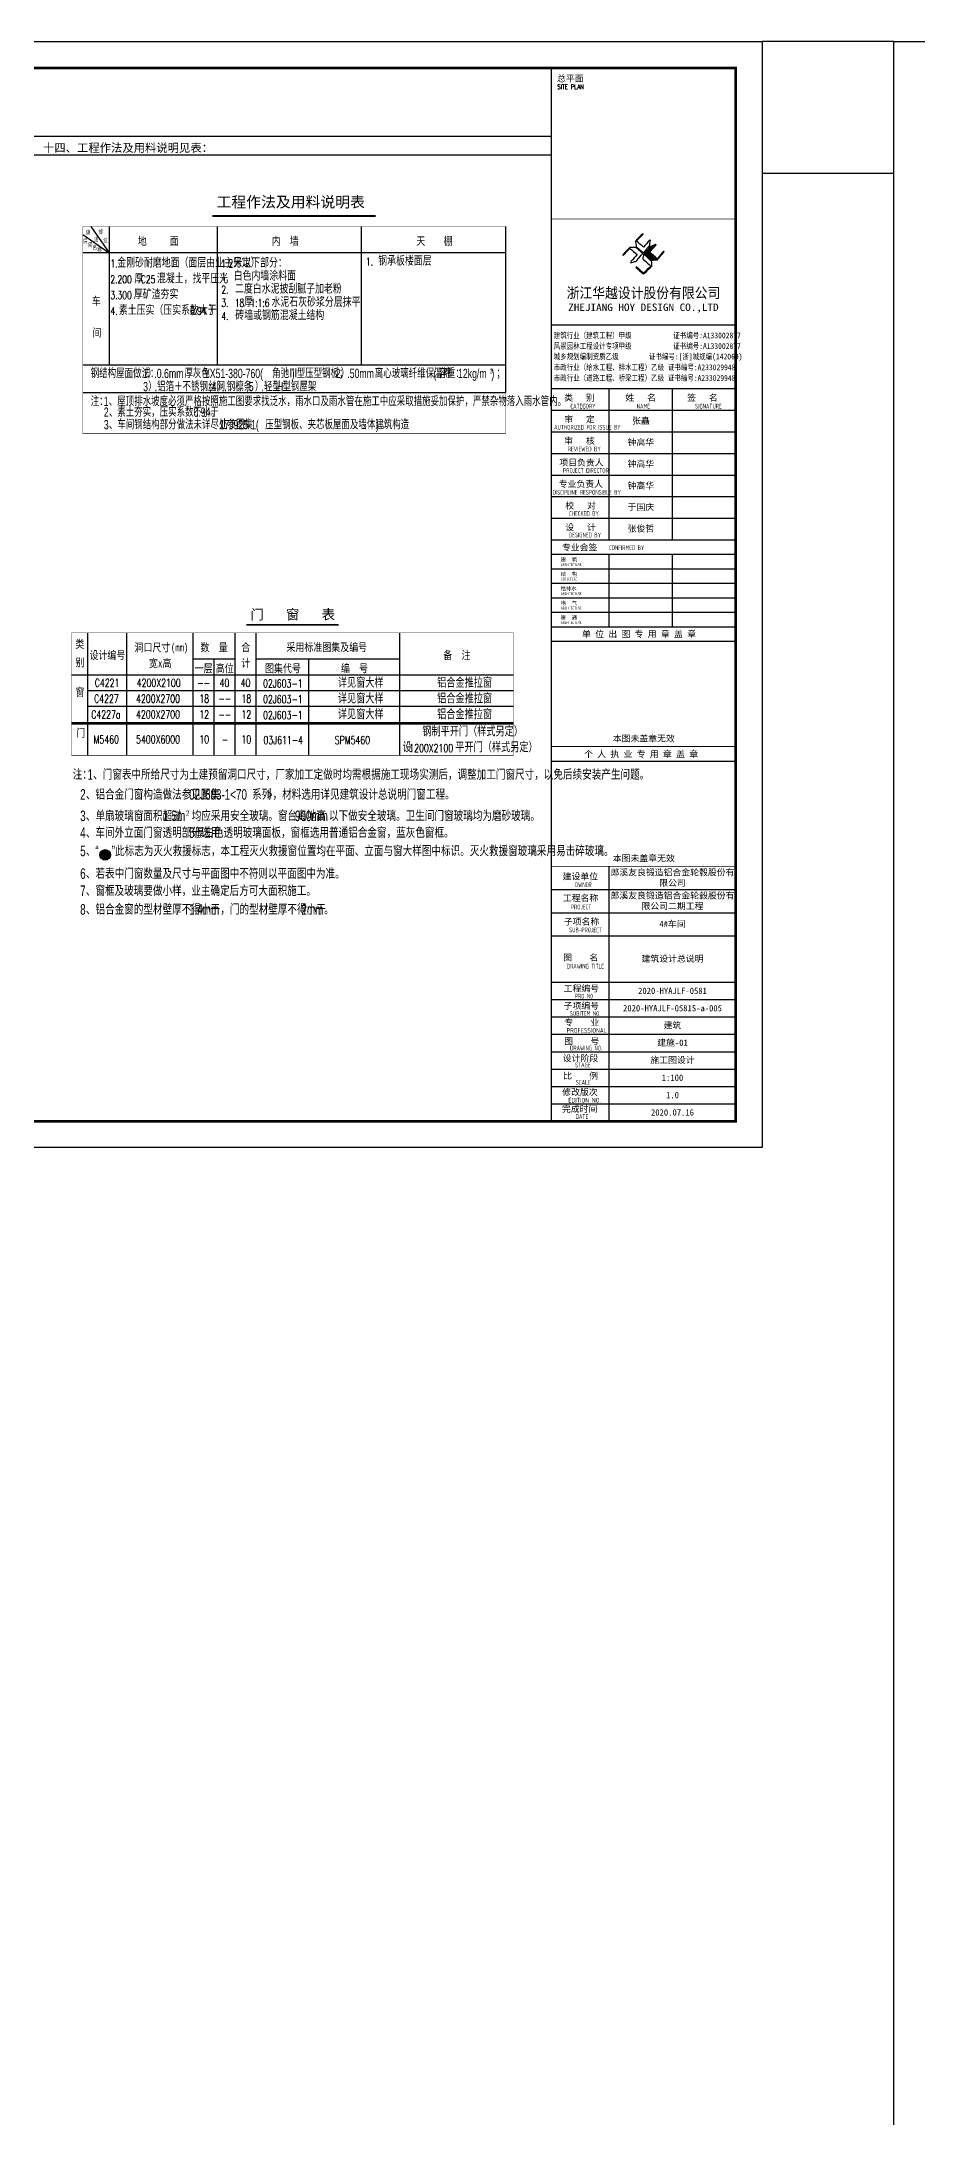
# Model space of a CAD drawing. Extents: x 14586673 to 15379323, y -344170 to -118775.
# Drawn here: x 14644717 to 14677973, y -260345 to -181520 of the extents above; entities that cross this region are included whole.
import ezdxf
from ezdxf.enums import TextEntityAlignment as Align

# ---------------------------------------------------------------- set-up
doc = ezdxf.new("R2010")
doc.units = 0
doc.header["$LTSCALE"] = 1000
doc.header["$MEASUREMENT"] = 0
for name, color, linetype in [('PUB_DIM', 3, 'Continuous'), ('PUB_TEXT', 7, 'Continuous'), ('PUB_TITLE', 4, 'Continuous'), ('TK', 4, 'Continuous'), ('表格', 7, 'Continuous')]:
    doc.layers.add(name, color=color, linetype=linetype)
doc.styles.add('-宋体', font='', dxfattribs={"width": 0.8})
doc.styles.add('_TCH_LABEL', font='COMPLEX', dxfattribs={"bigfont": 'GBCBIG'})
doc.styles.add('HT', font='simhei.ttf', dxfattribs={"width": 0.8})
doc.styles.add('ROMANS', font='romans', dxfattribs={"width": 0.65, "height": 231.275})
doc.styles.add('TSSD_REIN', font='tssdeng.shx', dxfattribs={"width": 0.7, "bigfont": 'tssdchn.shx'})
doc.styles.add('YAYA', font='', dxfattribs={"width": 0.8, "height": 1})
doc.styles.add('图签宋体', font='', dxfattribs={"height": 300})
doc.styles.add('图签黑体', font='simhei.ttf', dxfattribs={"height": 550})
doc.styles.add('设计说明', font='!TSSDENG', dxfattribs={"width": 0.7, "bigfont": '!HZTXT'})
doc.styles.add('黑体', font='simhei.ttf')
doc.styles.get('-宋体').set_extended_font_data('SimSun')
doc.styles.get('YAYA').set_extended_font_data('SimSun')
doc.styles.get('图签宋体').set_extended_font_data('NSimSun')

# ---------------------------------------------------------------- blocks, each defined once
blk = doc.blocks.new('A$C053D6479')
at = {"layer": 'PUB_TITLE'}
h = blk.add_hatch(color=256, dxfattribs=at)
h.dxf.hatch_style = 1
edge = h.paths.add_edge_path()
edge.add_spline(control_points=[(1026, 827), (1105, 920), (1188, 1008), (1266, 1102)], knot_values=[13, 13, 13, 13, 14, 14, 14, 14], degree=3, periodic=0)
edge.add_spline(control_points=[(1266, 1102), (1258, 1111), (1249, 1119), (1239, 1116)], knot_values=[12, 12, 12, 12, 13, 13, 13, 13], degree=3, periodic=0)
edge.add_spline(control_points=[(1239, 1116), (1210, 1107), (1179, 1092), (1144, 1077)], knot_values=[11, 11, 11, 11, 12, 12, 12, 12], degree=3, periodic=0)
edge.add_spline(control_points=[(1144, 1077), (1109, 1063), (1069, 1053), (1047, 1038)], knot_values=[10, 10, 10, 10, 11, 11, 11, 11], degree=3, periodic=0)
edge.add_spline(control_points=[(1047, 1038), (1028, 1026), (1007, 992), (991, 972)], knot_values=[9, 9, 9, 9, 10, 10, 10, 10], degree=3, periodic=0)
edge.add_spline(control_points=[(991, 972), (942, 913), (899, 868), (849, 810)], knot_values=[8, 8, 8, 8, 9, 9, 9, 9], degree=3, periodic=0)
edge.add_spline(control_points=[(849, 810), (842, 801), (822, 776), (822, 775)], knot_values=[7, 7, 7, 7, 8, 8, 8, 8], degree=3, periodic=0)
edge.add_spline(control_points=[(822, 775), (823, 771), (848, 752), (859, 744)], knot_values=[6, 6, 6, 6, 7, 7, 7, 7], degree=3, periodic=0)
edge.add_spline(control_points=[(859, 744), (949, 670), (1035, 592), (1122, 521)], knot_values=[5, 5, 5, 5, 6, 6, 6, 6], degree=3, periodic=0)
edge.add_spline(control_points=[(1122, 521), (1153, 527), (1185, 530), (1217, 533)], knot_values=[4, 4, 4, 4, 5, 5, 5, 5], degree=3, periodic=0)
edge.add_spline(control_points=[(1217, 533), (1246, 535), (1293, 532), (1316, 542)], knot_values=[3, 3, 3, 3, 4, 4, 4, 4], degree=3, periodic=0)
edge.add_spline(control_points=[(1316, 542), (1327, 547), (1338, 565), (1349, 579)], knot_values=[2, 2, 2, 2, 3, 3, 3, 3], degree=3, periodic=0)
edge.add_spline(control_points=[(1349, 579), (1423, 670), (1507, 759), (1572, 848)], knot_values=[1, 1, 1, 1, 2, 2, 2, 2], degree=3, periodic=0)
edge.add_spline(control_points=[(1572, 848), (1564, 852), (1561, 861), (1551, 862)], knot_values=[0, 0, 0, 0, 1, 1, 1, 1], degree=3, periodic=0)
edge.add_spline(control_points=[(1551, 862), (1469, 769), (1393, 671), (1310, 579)], knot_values=[15, 15, 15, 15, 16, 16, 16, 16], degree=3, periodic=0)
edge.add_spline(control_points=[(1310, 579), (1216, 662), (1118, 742), (1026, 827)], knot_values=[14, 14, 14, 14, 15, 15, 15, 15], degree=3, periodic=0)
at = {"layer": 'TK'}
for points, knots in [([(555, 949), (624, 891), (699, 833), (760, 773), (689, 691), (614, 604), (539, 517), (529, 505), (516, 487), (506, 482), (492, 475), (469, 472), (452, 467), (416, 456), (383, 448), (342, 438), (323, 433), (297, 422), (293, 440), (291, 452), (313, 470), (322, 480), (400, 566), (477, 652), (553, 736), (460, 815), (366, 894), (270, 970), (183, 883), (101, 791), (16, 703), (-18, 714), (9, 735), (28, 755), (103, 838), (192, 930), (266, 1005), (319, 1009), (387, 1005), (442, 1007), (456, 1008), (472, 1011), (485, 1007), (507, 1000), (534, 967), (555, 949)], [0, 0, 0, 0, 1, 1, 1, 2, 2, 2, 3, 3, 3, 4, 4, 4, 5, 5, 5, 6, 6, 6, 7, 7, 7, 8, 8, 8, 9, 9, 9, 10, 10, 10, 11, 11, 11, 12, 12, 12, 13, 13, 13, 14, 14, 14, 15, 15, 15, 15]), ([(1031, 1298), (1066, 1286), (1054, 1262), (1045, 1224), (1036, 1188), (1031, 1158), (1024, 1121), (1020, 1104), (1017, 1085), (1012, 1071), (1004, 1052), (976, 1026), (956, 1003), (906, 946), (866, 899), (814, 839), (806, 829), (789, 806), (787, 806), (777, 804), (728, 856), (719, 864), (651, 922), (580, 978), (514, 1036), (509, 1106), (488, 1176), (479, 1247), (570, 1343), (663, 1436), (758, 1526), (764, 1523), (768, 1518), (774, 1515), (693, 1422), (599, 1343), (520, 1249), (607, 1171), (698, 1096), (789, 1021), (874, 1109), (950, 1206), (1031, 1298)], [0, 0, 0, 0, 1, 1, 1, 2, 2, 2, 3, 3, 3, 4, 4, 4, 5, 5, 5, 6, 6, 6, 7, 7, 7, 8, 8, 8, 9, 9, 9, 10, 10, 10, 11, 11, 11, 12, 12, 12, 13, 13, 13, 14, 14, 14, 14]), ([(1551, 862), (1561, 861), (1564, 852), (1572, 848), (1507, 759), (1423, 670), (1349, 579), (1338, 565), (1327, 547), (1316, 542), (1293, 532), (1246, 535), (1217, 533), (1185, 530), (1153, 527), (1122, 521), (1035, 592), (949, 670), (859, 744), (848, 752), (823, 771), (822, 775), (822, 776), (842, 801), (849, 810), (899, 868), (942, 913), (991, 972), (1007, 992), (1028, 1026), (1047, 1038), (1069, 1053), (1109, 1063), (1144, 1077), (1179, 1092), (1210, 1107), (1239, 1116), (1249, 1119), (1258, 1111), (1266, 1102), (1188, 1008), (1105, 920), (1026, 827), (1118, 742), (1216, 662), (1310, 579), (1393, 671), (1469, 769), (1551, 862)], [0, 0, 0, 0, 1, 1, 1, 2, 2, 2, 3, 3, 3, 4, 4, 4, 5, 5, 5, 6, 6, 6, 7, 7, 7, 8, 8, 8, 9, 9, 9, 10, 10, 10, 11, 11, 11, 12, 12, 12, 13, 13, 13, 14, 14, 14, 15, 15, 15, 16, 16, 16, 16]), ([(1097, 490), (1100, 425), (1106, 361), (1107, 294), (1018, 207), (925, 121), (830, 33), (818, 21), (800, 0), (787, 0), (768, -1), (725, 49), (712, 60), (662, 103), (616, 143), (568, 186), (545, 207), (518, 224), (499, 250), (501, 259), (511, 261), (516, 267), (609, 192), (696, 111), (785, 33), (883, 118), (977, 208), (1070, 298), (992, 373), (892, 456), (803, 534), (791, 544), (768, 561), (766, 569), (761, 588), (776, 634), (780, 655), (785, 690), (788, 721), (795, 746), (897, 661), (998, 576), (1097, 490)], [0, 0, 0, 0, 1, 1, 1, 2, 2, 2, 3, 3, 3, 4, 4, 4, 5, 5, 5, 6, 6, 6, 7, 7, 7, 8, 8, 8, 9, 9, 9, 10, 10, 10, 11, 11, 11, 12, 12, 12, 13, 13, 13, 14, 14, 14, 14])]:
    blk.add_open_spline(points, degree=3, knots=knots, dxfattribs=at)
blk = doc.blocks.new('GeYuanFrame_01806178', base_point=(18.76, 4.34))
at = {"layer": 'PUB_TITLE'}
for points in [[(554.76, 235.14), (554.76, 292.54)], [(578.76, 235.14), (578.76, 292.54)], [(554.76, 202.14), (554.76, 229.64)], [(578.76, 202.14), (578.76, 229.64)], [(554.76, 14.34), (554.76, 111.14)]]:
    blk.add_lwpolyline(points, dxfattribs=at)
at = {"layer": 'TK'}
for p, q in [((43.76, 414.34), (602.76, 414.34)), ((532.76, 316.74), (602.76, 316.74)), ((532.76, 284.34), (602.76, 284.34)), ((532.76, 276.14), (602.76, 276.14)), ((532.76, 267.94), (602.76, 267.94)), ((532.76, 259.74), (602.76, 259.74)), ((532.76, 251.54), (602.76, 251.54)), ((532.76, 243.34), (602.76, 243.34)), ((532.76, 235.14), (602.76, 235.14)), ((532.76, 235.14), (602.76, 235.14)), ((532.76, 102.34), (602.76, 102.34)), ((532.76, 93.54), (602.76, 93.54)), ((532.76, 84.74), (554.76, 84.74)), ((532.76, 84.74), (602.76, 84.74)), ((532.76, 67.18), (602.76, 67.18)), ((532.76, 67.14), (602.76, 67.14)), ((532.76, 60.58), (602.76, 60.58)), ((532.76, 53.98), (602.76, 53.98)), ((532.76, 47.38), (602.76, 47.38)), ((532.76, 40.78), (602.76, 40.78)), ((532.76, 34.18), (602.76, 34.18)), ((532.76, 27.58), (602.76, 27.58)), ((532.76, 20.98), (602.76, 20.98)), ((532.76, 14.34), (602.76, 14.34))]:
    blk.add_line(p, q, dxfattribs=at)
for points in [[(18.76, 424.34), (612.76, 424.34), (612.76, 4.34), (18.76, 4.34), (18.76, 424.34)], [(532.76, 292.54), (602.76, 292.54)], [(532.76, 235.14), (602.76, 235.14)], [(532.76, 229.64), (602.76, 229.64)], [(532.76, 224.14), (602.76, 224.14)], [(532.76, 218.64), (602.76, 218.64)], [(532.76, 213.14), (602.76, 213.14)], [(532.76, 207.64), (602.76, 207.64)], [(532.76, 202.14), (602.76, 202.14)], [(532.76, 196.64), (602.76, 196.64)], [(532.76, 151.14), (602.76, 151.14)]]:
    blk.add_lwpolyline(points, dxfattribs=at)
at = {"layer": 'TK', "const_width": 1}
blk.add_lwpolyline([(602.76, 414.34), (43.76, 414.34), (43.76, 14.34), (602.76, 14.34)], close=True, dxfattribs=at)
at = {"layer": 'TK'}
for points, const_width in [([(532.76, 414.34), (532.76, 14.34)], 0.4), ([(532.76, 356.95), (602.76, 356.95)], 0.35), ([(532.76, 292.54), (602.76, 292.54)], 0.35), ([(532.76, 292.54), (602.76, 292.54)], 0.35), ([(532.76, 235.14), (602.76, 235.14)], 0.35), ([(532.76, 202.14), (602.76, 202.14)], 0.35), ([(532.76, 156.64), (602.76, 156.64)], 0.35), ([(532.76, 111.14), (602.76, 111.14)], 0.35), ([(532.76, 67.18), (602.76, 67.18)], 0.35)]:
    blk.add_lwpolyline(points, dxfattribs=dict(at, const_width=const_width))
at = {"layer": 'PUB_TITLE', "xscale": 0.01000000000021828, "yscale": 0.01000000000021828, "zscale": 0.01}
blk.add_blockref('A$C053D6479', (559.86, 336.08), dxfattribs=at)
at = {"layer": 'TK', "style": '图签宋体'}
for s, height, p in [('总平面', 2.4, (534.9, 409.1)), ('类   别', 2.4, (537.65, 287.9)), ('姓   名', 2.4, (560.87, 287.9)), ('签   名', 2.4, (584.35, 287.9)), ('审   定', 2.4, (537.65, 279.7)), ('审   核', 2.4, (537.65, 271.5)), ('项目负责人', 2.4, (535.8, 263.3)), ('专业负责人', 2.4, (535.56, 255.1)), ('校   对', 2.4, (538.06, 246.9)), ('设   计', 2.4, (538.03, 238.7)), ('专业会签', 2.4, (536.79, 231.05)), ('结  构', 1.44, (536.28, 221.42)), ('建  筑', 1.44, (536.28, 226.92)), ('给排水', 1.44, (536.28, 215.92)), ('暖  通', 1.44, (536.28, 204.92)), ('电  气', 1.44, (536.28, 210.42)), ('单 位 出 图 专 用 章 盖 章', 2.4, (544.39, 198.16)), ('本图未盖章无效', 2.4, (556.1, 158.51)), ('个 人 执 业 专 用 章 盖 章', 2.4, (545.19, 152.58)), ('本图未盖章无效', 2.4, (556.1, 113.01)), ('建设单位', 2.4, (537.06, 106.14)), ('工程名称', 2.4, (537.14, 97.93)), ('子项名称', 2.4, (537.52, 88.95)), ('图    名', 2.4, (537.3, 75.3)), ('工程编号', 2.4, (537.44, 63.58)), ('子项编号', 2.4, (537.44, 57)), ('专    业', 2.4, (537.68, 50.69)), ('设计阶段', 2.4, (537.12, 37.12)), ('图    号', 2.4, (537.69, 43.58)), ('比    例', 2.4, (537.26, 30.44)), ('修改版次', 2.4, (536.91, 24.22)), ('完成时间', 2.4, (536.79, 17.83))]:
    blk.add_text(s, height=height, dxfattribs=at).set_placement(p)
at = {"layer": 'TK'}
for s, height, style, width, p in [('SITE PLAN', 1.697, 'ROMANS', 0.76, (535.02, 406.31)), ('建筑行业（建筑工程）甲级           证书编号:A133002877', 2.2, '-宋体', 0.8, (533.67, 311.64)), ('风景园林工程设计专项甲级           证书编号:A133002877', 2.2, '-宋体', 0.8, (533.67, 307.62)), ('城乡规划编制资质乙级        证书编号:[浙]城规编(142069)', 2.2, '-宋体', 0.8, (533.67, 303.63)), ('市政行业（给水工程、排水工程）乙级 证书编号:A233029948', 2.2, '-宋体', 0.8, (533.67, 299.55)), ('市政行业（道路工程、桥梁工程）乙级 证书编号:A233029948', 2.2, '-宋体', 0.8, (533.67, 295.5)), ('CATEGORY', 1.8, 'TSSD_REIN', 0.7, (539.99, 284.98)), ('NAME', 1.8, 'TSSD_REIN', 0.7, (565.18, 284.98)), ('SIGNATURE', 1.8, 'TSSD_REIN', 0.7, (587.34, 284.98)), ('AUTHORIZED FOR ISSUE BY', 1.8, 'TSSD_REIN', 0.7, (533.79, 276.98)), ('REVIEWED BY', 1.8, 'TSSD_REIN', 0.7, (539.03, 268.72)), ('PROJECT DIRECTOR', 1.8, 'TSSD_REIN', 0.7, (537.22, 260.55)), ('DISCIPLINE RESPONSIBLE BY', 1.8, 'TSSD_REIN', 0.7, (533.25, 252.28)), ('CHECKED BY', 1.8, 'TSSD_REIN', 0.7, (539.42, 244.25)), ('DESIGNED BY', 1.8, 'TSSD_REIN', 0.7, (539.43, 236.08)), ('CONFIRMED BY', 1.8, 'TSSD_REIN', 0.7, (554.61, 231.23)), ('ARCHITECTURE', 1.08, 'TSSD_REIN', 0.7, (536.32, 225.15)), ('STRUCTURE', 1.08, 'TSSD_REIN', 0.7, (536.32, 219.65)), ('ARCHITECTURE', 1.08, 'TSSD_REIN', 0.7, (536.32, 214.15)), ('ARCHITECTURE', 1.08, 'TSSD_REIN', 0.7, (536.32, 208.65)), ('ARCHITECTURE', 1.08, 'TSSD_REIN', 0.7, (536.32, 203.15)), ('OWNER', 1.8, 'TSSD_REIN', 0.7, (541.65, 103.29)), ('PROJECT', 1.8, 'TSSD_REIN', 0.7, (540.19, 94.83)), ('SUB-PROJECT', 1.8, 'TSSD_REIN', 0.7, (539.53, 86.11)), ('DRAWING TITLE', 1.8, 'TSSD_REIN', 0.7, (538.64, 72.34)), ('SUBITEM NO.', 1.8, 'TSSD_REIN', 0.7, (539.82, 54.39)), ('PRO N0.', 1.8, 'TSSD_REIN', 0.7, (541.68, 60.96)), ('PROFESSIONAL', 1.8, 'TSSD_REIN', 0.8, (538.55, 47.95)), ('DRAWING NO.', 1.8, 'TSSD_REIN', 0.7, (539.86, 41.26)), ('STAGE', 1.8, 'TSSD_REIN', 0.7, (541.76, 34.84)), ('SCALE', 1.8, 'TSSD_REIN', 0.7, (542.05, 28.23)), ('EDITION NO.', 1.8, 'TSSD_REIN', 0.8, (539.2, 21.45)), ('DATE', 1.8, 'TSSD_REIN', 0.7, (542, 15.26))]:
    blk.add_text(s, height=height, dxfattribs=dict(at, style=style, width=width)).set_placement(p)
for s, height, style, width, p in [('浙江华越设计股份有限公司', 3.96, 'HT', 0.9, (567.74, 328.97)), ('ZHEJIANG HOY DESIGN CO.,LTD', 2.8, '图签黑体', 1.11, (567.73, 323.1))]:
    blk.add_text(s, height=height, dxfattribs=dict(at, style=style, width=width)).set_placement(p, align=Align.MIDDLE)
at = {"layer": 'TK', "char_height": 2.4, "attachment_point": 5, "style": '图签宋体'}
for s, insert, width in [('张矗', (566.76, 280.21), 24), ('钟高华', (566.76, 272.04), 24), ('钟高华', (566.76, 263.84), 24), ('钟高华', (566.76, 255.57), 24), ('于国庆', (566.76, 247.44), 24), ('张俊哲', (566.76, 239.24), 24), ('郎溪友良锻造铝合金轮毂股份有限公司', (578.76, 106.74), 48), ('郎溪友良锻造铝合金轮毂股份有限公司二期工程', (578.76, 97.94), 48), ('4#车间', (578.76, 89.14), 48), ('建筑设计总说明', (578.76, 75.94), 48), ('2020-HYAJLF-0581', (578.76, 63.88), 48), ('2020-HYAJLF-0581S-a-005', (578.76, 57.28), 48), ('建筑', (578.76, 50.68), 48), ('建施-01', (578.76, 44.08), 48), ('施工图设计', (578.76, 37.48), 48), ('1:100', (578.76, 30.88), 48), ('1.0', (578.76, 24.28), 48), ('2020.07.16', (578.76, 17.69), 48)]:
    blk.add_mtext(s, dxfattribs=dict(at, insert=insert, width=width))
blk = doc.blocks.new('GeYuanFrame_34052851', base_point=(20.09, 4.53))
at = {"layer": 'TK'}
blk.add_lwpolyline([(20.09, 4.53), (20.09, 598.53), (1071.09, 598.53), (1071.09, 4.53)], close=True, dxfattribs=at)

msp = doc.modelspace()

# ---------------------------------------------------------------- hatches: boundary and pattern name
h = msp.add_hatch(color=1)
edge = h.paths.add_edge_path()
edge.add_arc((14647133.4, -212405.5), 200, 0, 360)

# ---------------------------------------------------------------- linework, layer by layer
for p, q in [((14646284.4, -188844.7), (14647284.4, -189544.7)), ((14646584.4, -188544.7), (14647284.4, -189544.7)), ((14647284.4, -188544.7), (14647284.4, -193795.1)), ((14651382.7, -188544.7), (14651382.7, -193795.1)), ((14656853.7, -188544.7), (14656853.7, -193795.1)), ((14662329.8, -188544.7), (14662329.8, -194852.4)), ((14646284.4, -193795.1), (14662329.8, -193795.1)), ((14646457.7, -203972.3), (14646457.7, -208622.3)), ((14647957.7, -208622.3), (14647957.7, -203972.3)), ((14650457.7, -203987.2), (14650457.7, -208622.3)), ((14652057.7, -203977.3), (14652057.7, -208622.3)), ((14652857.7, -203972.3), (14652857.7, -208622.3)), ((14658313.7, -203972.3), (14658313.7, -208622.3)), ((14645857.7, -205572.3), (14662633.7, -205572.3)), ((14652057.7, -204972.3), (14650457.7, -204972.3)), ((14651257.7, -204972.3), (14651257.7, -208622.3)), ((14651257.7, -204972.3), (14651257.7, -208622.3)), ((14651257.7, -204972.3), (14651257.7, -208622.3)), ((14651257.7, -204972.3), (14651257.7, -208622.3)), ((14652057.7, -204972.3), (14652057.7, -208622.3)), ((14658313.7, -204972.3), (14652857.7, -204972.3)), ((14654857.7, -204972.3), (14654857.7, -208622.3)), ((14662633.7, -206172.3), (14646457.7, -206172.3)), ((14662633.7, -206772.3), (14646457.7, -206772.3)), ((14645857.7, -207372.3), (14662633.7, -207372.3)), ((14645857.7, -207422.3), (14662633.7, -207422.3))]:
    msp.add_line(p, q)
at = {"ltscale": 0.5}
msp.add_lwpolyline([(14672072.6, -181520.3), (14672072.6, -186520.3), (14677072.6, -186520.3), (14677072.6, -181520.3)], close=True, dxfattribs=at)
msp.add_lwpolyline([(14646284.4, -194852.4), (14662329.8, -194852.4)])
at = {"const_width": 20}
msp.add_lwpolyline([(14662633.7, -208622.3), (14662633.7, -203972.3), (14645857.7, -203972.3), (14645857.7, -208622.3)], close=True, dxfattribs=at)
at = {"color": 1}
msp.add_circle((14647133.4, -212405.5), 200, dxfattribs=at)
at = {"layer": 'Defpoints', "color": 251}
for p, q in [((14615172.6, -185120.3), (14664072.6, -185120.3)), ((14615172.6, -185820.3), (14664072.6, -185820.3))]:
    msp.add_line(p, q, dxfattribs=at)
at = {"layer": 'PUB_DIM', "const_width": 70}
for points in [[(14651207.1, -188144.1), (14657407.1, -188144.1)], [(14652495.7, -203669.1), (14655995.7, -203669.1)]]:
    msp.add_lwpolyline(points, dxfattribs=at)
at = {"layer": '表格'}
msp.add_line((14662329.8, -189544.7), (14646284.4, -189544.7), dxfattribs=at)
at = {"layer": '表格', "const_width": 20}
msp.add_lwpolyline([(14646284.4, -188544.7), (14662329.8, -188544.7), (14662329.8, -196407.1), (14646284.4, -196407.1)], close=True, dxfattribs=at)

# ---------------------------------------------------------------- block references
at = {"xscale": 100, "yscale": 100, "zscale": 100}
msp.add_blockref('GeYuanFrame_01806178', (14612672.6, -223520.3), dxfattribs=at)
at = {"xscale": 150, "yscale": 150, "zscale": 150, "rotation": 270}
msp.add_blockref('GeYuanFrame_34052851', (14677072.6, -181520.3), dxfattribs=at)

# ---------------------------------------------------------------- texts
at = {"layer": 'PUB_TEXT', "color": 4, "style": '黑体'}
for s, height, p in [('十四、工程作法及用料说明见表：', 315.443, (14644772.6, -185715)), ('工程作法及用料说明表', 413.08, (14651361, -187819.1)), ('门', 375.5, (14652650.8, -203465)), ('窗', 375.5, (14654001, -203465)), ('表', 375.5, (14655351.2, -203465))]:
    msp.add_text(s, height=height, dxfattribs=at).set_placement(p)
at = {"layer": 'PUB_TEXT', "color": 4}
for s, height, style, width, p in [('房', 151.9, 'YAYA', 0.8, (14646298.9, -189167.9)), ('做', 151.9, 'YAYA', 0.8, (14646407.5, -188843.2)), ('间', 151.9, 'YAYA', 0.8, (14646476.6, -189317.9)), ('法', 151.9, 'YAYA', 0.8, (14646706.6, -189114.2)), ('部', 151.9, 'YAYA', 0.8, (14646874.6, -188824.6)), ('位', 151.9, 'YAYA', 0.8, (14647061.8, -189141.6)), ('地', 303.8, 'YAYA', 0.8, (14648372.7, -189244.7)), ('面', 303.8, 'YAYA', 0.8, (14649582.5, -189244.7)), ('内', 303.8, 'YAYA', 0.8, (14653454.1, -189244.7)), ('墙', 303.8, 'YAYA', 0.8, (14654145.4, -189244.7)), ('天', 303.8, 'YAYA', 0.8, (14658948.7, -189244.7)), ('棚', 303.8, 'YAYA', 0.8, (14659985.7, -189244.7)), ('名', 151.9, 'YAYA', 0.8, (14646652.4, -189414.3)), ('称', 151.9, 'YAYA', 0.8, (14646827.2, -189502.6)), ('车', 303.8, 'YAYA', 0.8, (14646627.1, -191526.5)), ('间', 303.8, 'YAYA', 0.8, (14646648.7, -192726.5)), ('）', 353.3, '设计说明', 0.7, (14648753.4, -194300.5)), ('厚灰色', 353.33, '设计说明', 0.7, (14650142.2, -194300.5)), ('角弛Ⅲ', 353.33, '设计说明', 0.7, (14653471.7, -194300.5)), ('）', 353.3, '设计说明', 0.7, (14656078.2, -194300.5)), ('离心玻璃纤维保温棉', 353.33, '设计说明', 0.7, (14657372, -194300.5)), ('容重：', 353.33, '设计说明', 0.7, (14659788.2, -194300.5)), ('钢结构屋面做法：', 353.33, '设计说明', 0.7, (14646584.4, -194300.5)), ('3', 353.3, '设计说明', 0.7, (14648575, -194800.4)), ('1', 353.3, '设计说明', 0.7, (14648563.1, -194300.5)), ('）', 353.3, '设计说明', 0.7, (14648765.3, -194800.4)), ('.0.6mm', 353.33, '设计说明', 0.7, (14649000.7, -194300.5)), ('铝箔＋不锈钢丝网', 353.33, '设计说明', 0.7, (14649107.7, -194800.4)), ('YX51-380-760(', 353.333, '设计说明', 0.7, (14650884.2, -194300.5)), (';4', 353.33, '设计说明', 0.7, (14651086.4, -194800.4)), ('）', 353.3, '设计说明', 0.7, (14651409.8, -194800.4)), ('钢檩条', 353.33, '设计说明', 0.7, (14651752.3, -194800.4)), (';5', 353.33, '设计说明', 0.7, (14652494.3, -194800.4)), ('）', 353.3, '设计说明', 0.7, (14652817.7, -194800.4)), ('轻型', 353.33, '设计说明', 0.7, (14653160.2, -194800.4)), ('H', 353.3, '设计说明', 0.7, (14653654.9, -194800.4)), ('型钢屋架', 353.33, '设计说明', 0.7, (14653864.2, -194800.4)), (')', 353.3, '设计说明', 0.7, (14654213.7, -194300.5)), ('型压型钢板；', 353.33, '设计说明', 0.7, (14654404, -194300.5)), ('2', 353.3, '设计说明', 0.7, (14655888, -194300.5)), ('.50mm', 353.33, '设计说明', 0.7, (14656325.6, -194300.5)), ('(', 353.3, '设计说明', 0.7, (14659598, -194300.5)), ('12kg/m', 353.33, '设计说明', 0.7, (14660530.2, -194300.5)), ('3', 176.7, '设计说明', 0.7, (14661728.9, -194123.8)), (')', 353.3, '设计说明', 0.7, (14661795.4, -194300.5)), ('；', 353.3, '设计说明', 0.7, (14661985.7, -194300.5)), ('注：', 353.33, '设计说明', 0.7, (14646584.4, -195362)), ('2', 353.3, '设计说明', 0.7, (14647083, -195769.6)), ('1', 353.3, '设计说明', 0.7, (14647079.1, -195362)), ('、屋顶排水坡度必须严格按照施工图要求找泛水，雨水口及雨水管在施工中应采取措施妥加保护，严禁杂物落入雨水管内。', 353.333, '设计说明', 0.7, (14647269.4, -195362)), ('、素土夯实，压实系数不小于', 353.333, '设计说明', 0.7, (14647273.3, -195769.6)), ('.', 353.3, '设计说明', 0.7, (14649012.6, -194800.4)), ('0.94', 353.33, '设计说明', 0.7, (14650488.6, -195769.6)), ('.', 353.3, '设计说明', 0.7, (14651657.2, -194800.4)), ('.', 353.3, '设计说明', 0.7, (14653065.1, -194800.4)), ('3', 353.3, '设计说明', 0.7, (14647083, -196245.1)), ('、车间钢结构部分做法未详尽处参图集', 353.333, '设计说明', 0.7, (14647273.3, -196245.1)), ('。', 353.3, '设计说明', 0.7, (14651154.5, -195769.6)), ('17J925-1(', 353.33, '设计说明', 0.7, (14651477.9, -196245.1)), ('压型钢板、夹芯板屋面及墙体建筑构造', 353.333, '设计说明', 0.7, (14653209.3, -196245.1)), (')', 353.3, '设计说明', 0.7, (14657413.9, -196245.1)), ('。', 353.3, '设计说明', 0.7, (14657604.2, -196245.1))]:
    msp.add_text(s, height=height, dxfattribs=dict(at, style=style, width=width)).set_placement(p)
at = {"layer": 'PUB_TEXT'}
for s, height, style, width, p in [('1.', 297.5, '_TCH_LABEL', 0.705882, (14647333, -190099)), ('1.2', 297.5, '_TCH_LABEL', 0.705882, (14651544.5, -190099)), ('1.', 297.5, '_TCH_LABEL', 0.705882, (14657030.9, -190027.4)), ('2.200', 297.5, '_TCH_LABEL', 0.705882, (14647333, -190699)), ('C25', 297.5, '_TCH_LABEL', 0.705882, (14648488.7, -190699)), ('1.', 297.5, '_TCH_LABEL', 0.705882, (14651544.5, -190594.3)), ('3.300', 297.5, '_TCH_LABEL', 0.705882, (14647333, -191299)), ('2.', 297.5, '_TCH_LABEL', 0.705882, (14651544.5, -191089)), ('3.', 297.5, '_TCH_LABEL', 0.705882, (14651544.5, -191592.8)), ('18', 297.5, '_TCH_LABEL', 0.705882, (14652054.5, -191592.8)), ('1:1:6', 297.5, '_TCH_LABEL', 0.705882, (14652650.2, -191592.8)), ('4.', 297.5, '_TCH_LABEL', 0.705882, (14647333, -191899)), ('0.94', 297.5, '_TCH_LABEL', 0.705882, (14650356.2, -191899)), ('4.', 297.5, '_TCH_LABEL', 0.705882, (14651544.5, -192092.8)), ('类', 303.8, 'YAYA', 0.8, (14645999.1, -204548.1)), ('别', 303.8, 'YAYA', 0.8, (14646007.8, -205248.1)), ('设计编号', 303.8, 'YAYA', 0.8, (14646536.7, -204972.3)), ('洞口尺寸', 303.8, 'YAYA', 0.8, (14648245.7, -204679.7)), ('宽', 303.8, 'YAYA', 0.8, (14648794.6, -205279.7)), ('高', 303.8, 'YAYA', 0.8, (14649313, -205279.7)), ('(mm)', 303.8, 'YAYA', 0.8, (14649628.3, -204679.7)), ('数', 303.8, 'YAYA', 0.8, (14650752.7, -204679.7)), ('量', 303.8, 'YAYA', 0.8, (14651444, -204679.7)), ('合', 303.8, 'YAYA', 0.8, (14652299.7, -204672.3)), ('计', 303.8, 'YAYA', 0.8, (14652299.1, -205272.3)), ('采用标准图集及编号', 303.8, 'YAYA', 0.8, (14654015.4, -204672.3)), ('备', 303.8, 'YAYA', 0.8, (14659970.8, -204972.3)), ('注', 303.8, 'YAYA', 0.8, (14660662.1, -204972.3)), ('C4221', 306, '_TCH_LABEL', 0.705882, (14646739.7, -206025.3)), ('4200X2100', 306, '_TCH_LABEL', 0.705882, (14648333.4, -206025.3)), ('x', 303.8, 'YAYA', 0.8, (14649140.2, -205279.7)), ('一层', 303.8, 'YAYA', 0.8, (14650531.6, -205472.3)), ('高位', 303.8, 'YAYA', 0.8, (14651330.3, -205472.3)), ('40', 306, '_TCH_LABEL', 0.705882, (14651477.7, -206025.3)), ('40', 306, '_TCH_LABEL', 0.705882, (14652277.7, -206025.3)), ('图集代号', 303.8, 'YAYA', 0.8, (14653200.8, -205472.3)), ('编', 303.8, 'YAYA', 0.8, (14656082.9, -205472.3)), ('号', 303.8, 'YAYA', 0.8, (14656774.2, -205472.3)), ('窗', 303.8, 'YAYA', 0.8, (14646007.2, -206372.3)), ('C4227', 306, '_TCH_LABEL', 0.705882, (14646714, -206625.3)), ('4200X2700', 306, '_TCH_LABEL', 0.705882, (14648307.7, -206625.3)), ('--', 306, '_TCH_LABEL', 0.705882, (14650631.4, -206025.3)), ('18', 306, '_TCH_LABEL', 0.705882, (14650708.6, -206625.3)), ('--', 306, '_TCH_LABEL', 0.705882, (14651431.4, -206625.3)), ('18', 306, '_TCH_LABEL', 0.705882, (14652308.6, -206625.3)), ('02J603-1', 306, '_TCH_LABEL', 0.705882, (14653129.1, -206047.2)), ('02J603-1', 306, '_TCH_LABEL', 0.705882, (14653129.1, -206647.2)), ('C4227a', 306, '_TCH_LABEL', 0.705882, (14646606, -207225.3)), ('4200X2700', 306, '_TCH_LABEL', 0.705882, (14648307.7, -207225.3)), ('12', 306, '_TCH_LABEL', 0.705882, (14650708.6, -207225.3)), ('--', 306, '_TCH_LABEL', 0.705882, (14651431.4, -207225.3)), ('12', 306, '_TCH_LABEL', 0.705882, (14652308.6, -207225.3)), ('02J603-1', 306, '_TCH_LABEL', 0.705882, (14653129.1, -207247.2)), ('门', 303.8, 'YAYA', 0.8, (14646030.8, -207922.3)), ('M5460', 306, '_TCH_LABEL', 0.705882, (14646693.4, -208175.3)), ('5400X6000', 306, '_TCH_LABEL', 0.705882, (14648307.7, -208175.3)), ('10', 306, '_TCH_LABEL', 0.705882, (14650708.6, -208175.3)), ('-', 306, '_TCH_LABEL', 0.705882, (14651565.1, -208175.3)), ('10', 306, '_TCH_LABEL', 0.705882, (14652308.6, -208175.3)), ('03J611-4', 306, '_TCH_LABEL', 0.705882, (14653144.5, -208197.2)), ('SPM5460', 306, '_TCH_LABEL', 0.705882, (14655849.5, -208197.2)), ('1200X2100', 306, '_TCH_LABEL', 0.705882, (14658678.9, -208502.3)), ('注：', 400, '设计说明', 0.7, (14645902.3, -209553.2)), ('1', 400, '设计说明', 0.7, (14646462.3, -209553.2)), ('、门窗表中所给尺寸为土建预留洞口尺寸，厂家加工定做时均需根据施工现场实测后，调整加工门窗尺寸，以免后续安装产生问题。', 400, '设计说明', 0.7, (14646677.7, -209553.2)), ('2', 400, '设计说明', 0.7, (14646184.5, -210308.7)), ('、铝合金门窗构造做法参见图集', 400, '设计说明', 0.7, (14646399.9, -210308.7)), ('02J603-1<70', 400, '设计说明', 0.7, (14650319.9, -210308.7)), ('系列', 400, '设计说明', 0.7, (14652710.7, -210308.7)), ('>', 400, '设计说明', 0.7, (14653270.7, -210308.7)), ('，材料选用详见建筑设计总说明门窗工程。', 400, '设计说明', 0.7, (14653486, -210308.7)), ('3', 400, '设计说明', 0.7, (14646184.5, -211120.8)), ('、单扇玻璃窗面积超过', 400, '设计说明', 0.7, (14646399.9, -211120.8)), ('1.5m', 400, '设计说明', 0.7, (14649341, -211120.8)), ('2', 200, '设计说明', 0.7, (14650202.5, -210920.8)), ('均应采用安全玻璃。窗台离地高', 400, '设计说明', 0.7, (14650419, -211120.8)), ('900mm', 400, '设计说明', 0.7, (14654339, -211120.8)), ('以下做安全玻璃。卫生间门窗玻璃均为磨砂玻璃。', 400, '设计说明', 0.7, (14655631.3, -211120.8)), ('4', 400, '设计说明', 0.7, (14646184.5, -211759.3)), ('、车间外立面门窗透明部分选用', 400, '设计说明', 0.7, (14646399.9, -211759.3)), ('”此标志为灭火救援标志，本工程灭火救援窗位置均在平面、立面与窗大样图中标识。灭火救援窗玻璃采用易击碎玻璃。', 400, '设计说明', 0.7, (14647383.2, -212454.5)), ('5', 400, '设计说明', 0.7, (14650319.9, -211759.3)), ('厚白色透明玻璃面板，窗框选用普通铝合金窗，蓝灰色窗框。', 400, '设计说明', 0.7, (14650535.3, -211759.3)), ('5', 400, '设计说明', 0.7, (14646184.5, -212454.5)), ('、“', 400, '设计说明', 0.7, (14646399.9, -212454.5)), ('6', 400, '设计说明', 0.7, (14646184.5, -213313.7)), ('7', 400, '设计说明', 0.7, (14646184.5, -213964.9)), ('、若表中门窗数量及尺寸与平面图中不符则以平面图中为准。', 400, '设计说明', 0.7, (14646399.9, -213313.7)), ('、窗框及玻璃要做小样，业主确定后方可大面积施工。', 400, '设计说明', 0.7, (14646399.9, -213964.9)), ('8', 400, '设计说明', 0.7, (14646184.5, -214673.3)), ('、铝合金窗的型材壁厚不得小于', 400, '设计说明', 0.7, (14646399.9, -214673.3)), ('1.4mm', 400, '设计说明', 0.7, (14650319.9, -214673.3)), ('，门的型材壁厚不得小于', 400, '设计说明', 0.7, (14651504.5, -214673.3)), ('2mm', 400, '设计说明', 0.7, (14654584.5, -214673.3)), ('。', 400, '设计说明', 0.7, (14655446, -214673.3))]:
    msp.add_text(s, height=height, dxfattribs=dict(at, style=style, width=width)).set_placement(p)
at = {"layer": 'PUB_TEXT', "style": '_TCH_LABEL'}
for s, height, p in [('金刚砂耐磨地面（面层由业主另定）', 337.589, (14647593, -190099)), ('米以下部分：', 337.59, (14652004.5, -190099)), ('钢承板楼面层', 337.59, (14657500.9, -190027.4)), ('厚', 337.6, (14648243, -190699)), ('混凝土，找平压光', 337.59, (14649098.7, -190699)), ('白色内墙涂料面', 337.59, (14652014.5, -190594.3)), ('二度白水泥披刮腻子加老粉', 337.589, (14652064.5, -191089)), ('素土压实（压实系数大于', 337.589, (14647653, -191899)), ('厚矿渣夯实', 337.59, (14648223, -191299)), ('）', 337.6, (14651076.2, -191899)), ('厚', 337.6, (14652404.5, -191592.8)), ('水泥石灰砂浆分层抹平', 337.59, (14653450.2, -191592.8)), ('砖墙或钢筋混凝土结构', 337.59, (14652074.5, -192092.8)), ('详见窗大样', 347.23, (14655967, -206052.3)), ('铝合金推拉窗', 347.23, (14659738.4, -206052.3)), ('详见窗大样', 347.23, (14655967, -206652.3)), ('铝合金推拉窗', 347.23, (14659738.4, -206652.3)), ('详见窗大样', 347.23, (14655967, -207252.3)), ('铝合金推拉窗', 347.23, (14659738.4, -207252.3)), ('钢制平开门（样式另定）', 347.234, (14659174.1, -207902.3)), ('设', 347.2, (14658426.2, -208502.3)), ('平开门（样式另定）', 347.23, (14660427.5, -208502.3))]:
    msp.add_text(s, height=height, dxfattribs=at).set_placement(p)

doc.saveas('drawing.dxf')
